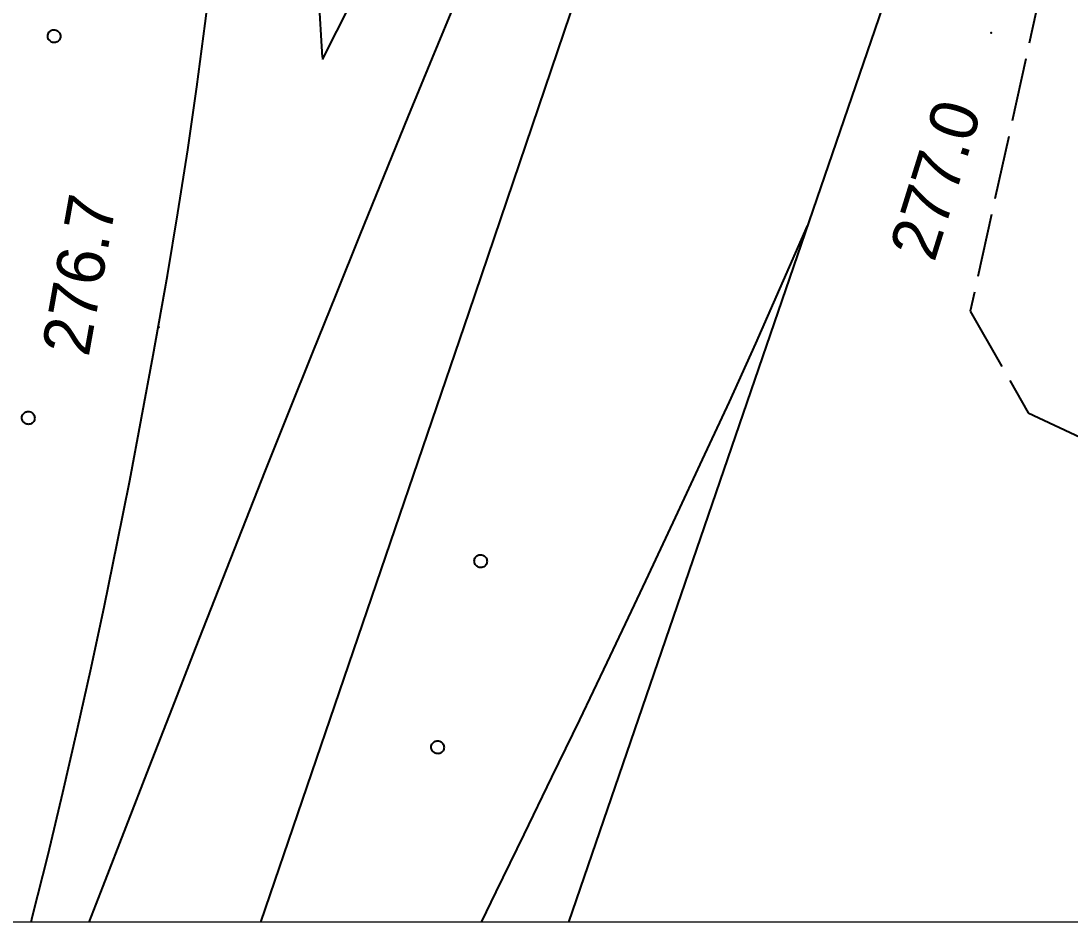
# Model space of a CAD drawing. Extents: x 1518652 to 1519378, y 5069750 to 5070202.
# Drawn here: x 1518986.07 to 1519018.98, y 5069856.26 to 5069884.51 of the extents above; entities that cross this region are included whole.
import ezdxf

# ---------------------------------------------------------------- set-up
doc = ezdxf.new("R2010")
doc.units = 0
doc.header["$MEASUREMENT"] = 0
doc.linetypes.add('L11', pattern=[2.5, 2, -0.5])
for name, color, linetype in [('1100_FSbinario', 5, 'Continuous'), ('3854_MTtr', 4, 'Continuous'), ('5300_LIMcoltagr', 1, 'L11'), ('8321_PQTerra', 2, 'Continuous')]:
    doc.layers.add(name, color=color, linetype=linetype)
doc.styles.add('Style00', font='Leroy', dxfattribs={"height": 0.2})

# ---------------------------------------------------------------- blocks, each defined once
blk = doc.blocks.new('S37')
at = {"linetype": 'Continuous'}
for p, q in [((-0.99, -0.01), (-0.97, 0.17)), ((-0.97, 0.17), (-0.93, 0.33)), ((-0.93, 0.33), (-0.87, 0.47)), ((-0.87, 0.47), (-0.79, 0.6)), ((-0.79, 0.6), (-0.68, 0.71)), ((-0.68, 0.71), (-0.58, 0.8)), ((-0.58, 0.8), (-0.49, 0.87)), ((-0.49, 0.87), (-0.37, 0.93)), ((-0.37, 0.93), (-0.26, 0.97)), ((-0.26, 0.97), (-0.13, 0.99)), ((-0.13, 0.99), (-0.01, 1)), ((-0.01, 1), (0.15, 0.99)), ((0.15, 0.99), (0.35, 0.94)), ((0.35, 0.94), (0.55, 0.82)), ((0.55, 0.82), (0.68, 0.73)), ((0.68, 0.73), (0.77, 0.62)), ((0.77, 0.62), (0.87, 0.5)), ((0.87, 0.5), (0.93, 0.39)), ((0.93, 0.39), (0.99, 0.23)), ((0.99, 0.23), (1.01, 0.09)), ((1.01, 0.09), (1.03, -0.03)), ((-0.97, -0.15), (-0.99, -0.01)), ((-0.94, -0.26), (-0.97, -0.15)), ((-0.9, -0.4), (-0.94, -0.26)), ((-0.84, -0.51), (-0.9, -0.4)), ((-0.78, -0.61), (-0.84, -0.51)), ((-0.66, -0.71), (-0.78, -0.61)), ((-0.57, -0.8), (-0.66, -0.71)), ((-0.49, -0.87), (-0.57, -0.8)), ((-0.36, -0.93), (-0.49, -0.87)), ((-0.22, -0.98), (-0.36, -0.93)), ((-0.06, -1.01), (-0.22, -0.98)), ((0.07, -1.02), (-0.06, -1.01)), ((0.22, -1.01), (0.07, -1.02)), ((0.36, -0.97), (0.22, -1.01)), ((0.52, -0.89), (0.36, -0.97)), ((0.65, -0.81), (0.52, -0.89)), ((0.78, -0.68), (0.65, -0.81)), ((0.87, -0.56), (0.78, -0.68)), ((0.93, -0.45), (0.87, -0.56)), ((0.98, -0.3), (0.93, -0.45)), ((1.01, -0.17), (0.98, -0.3)), ((1.03, -0.03), (1.01, -0.17))]:
    blk.add_line(p, q, dxfattribs=at)

msp = doc.modelspace()

# ---------------------------------------------------------------- linework, layer by layer
at = {"linetype": 'Continuous', "lineweight": 0, "elevation": 278.511}
msp.add_lwpolyline([(1518671.752, 5070152.927), (1519087.071, 5070152.927), (1519087.071, 5069856.255), (1518671.752, 5069856.255)], close=True, dxfattribs=at)
at = {"layer": '1100_FSbinario', "color": 18, "linetype": 'Continuous', "true_color": 0x000000}
for points in [[(1518993.604, 5069856.255, 276.795), (1519000.138, 5069875.386, 276.712), (1519008.654, 5069900.502, 276.522), (1519016.438, 5069923.927, 276.366), (1519022.07, 5069940.037, 276.31), (1519031.146, 5069966.872, 276.24), (1519042.739, 5070000.962, 275.944), (1519049.944, 5070022.033, 275.57), (1519056.926, 5070041.164, 275.492), (1519062.423, 5070054.058, 275.21), (1519068.867, 5070068.255, 274.964), (1519074.893, 5070080.319, 274.562), (1519083.549, 5070096.238, 274.315), (1519087.071, 5070101.829, 274.209)], [(1519003.256, 5069856.255, 277.24), (1519015.307, 5069891.359, 276.895), (1519037.533, 5069956.567, 276.839)], [(1518986.394, 5069856.255, 276.961), (1518986.44, 5069856.434, 276.96), (1518986.923, 5069858.374, 276.948), (1518987.389, 5069860.32, 276.935), (1518987.838, 5069862.27, 276.923), (1518988.272, 5069864.224, 276.91), (1518988.69, 5069866.181, 276.898), (1518989.094, 5069868.142, 276.885), (1518989.484, 5069870.105, 276.873), (1518989.86, 5069872.071, 276.86), (1518990.224, 5069874.038, 276.848), (1518990.575, 5069876.006, 276.835), (1518990.666, 5069876.527, 276.832), (1518990.996, 5069878.499, 276.813), (1518991.304, 5069880.474, 276.794), (1518991.59, 5069882.454, 276.776), (1518991.856, 5069884.438, 276.757), (1518992.104, 5069886.424, 276.738)], [(1518999.735, 5069885.213, 276.761), (1518998.974, 5069883.364, 276.769), (1518998.215, 5069881.513, 276.777), (1518997.46, 5069879.661, 276.785), (1518996.707, 5069877.808, 276.793), (1518995.957, 5069875.954, 276.801), (1518995.209, 5069874.099, 276.809), (1518994.465, 5069872.243, 276.817), (1518993.737, 5069870.416, 276.825), (1518993, 5069868.557, 276.841), (1518992.268, 5069866.696, 276.858), (1518991.539, 5069864.833, 276.874), (1518990.814, 5069862.97, 276.891), (1518990.089, 5069861.105, 276.907), (1518989.366, 5069859.241, 276.924), (1518988.641, 5069857.377, 276.94), (1518988.204, 5069856.255, 276.95)], [(1519000.519, 5069856.255, 277.143), (1519000.979, 5069857.199, 277.14), (1519001.856, 5069858.996, 277.134), (1519002.732, 5069860.795, 277.128), (1519003.603, 5069862.595, 277.122), (1519004.468, 5069864.398, 277.116), (1519005.324, 5069866.205, 277.11), (1519005.758, 5069867.132, 277.107), (1519006.606, 5069868.944, 277.094), (1519007.455, 5069870.757, 277.08), (1519008.297, 5069872.573, 277.067), (1519009.126, 5069874.395, 277.054), (1519010.753, 5069878.093, 277.027)]]:
    msp.add_polyline3d(points, dxfattribs=at)
at = {"layer": '5300_LIMcoltagr', "color": 18, "linetype": 'L11', "true_color": 0x000000}
for points in [[(1519038.103, 5069967.444, 276.388), (1519035.876, 5069961.56, 276.726), (1519038.394, 5069959.164, 277.051), (1519039.18, 5069954.629, 276.719), (1519025.779, 5069916.116, 276.614), (1519021.363, 5069900.422, 276.212), (1519015.852, 5069875.413, 276.691), (1519017.67, 5069872.226, 276.804), (1519023.409, 5069869.553, 276.789)], [(1518998.035, 5069922.857, 275.958), (1518998.028, 5069904.659, 275.944), (1518995.403, 5069885.368, 276.557), (1518995.532, 5069883.303, 276.599), (1518999.029, 5069890.217, 276.381), (1519006.282, 5069904.899, 276.162), (1519011.758, 5069918.6, 276), (1519016.872, 5069936.493, 276.042)]]:
    msp.add_polyline3d(points, dxfattribs=at)
at = {"layer": '8321_PQTerra', "color": 18, "linetype": 'Continuous', "true_color": 0x000000}
for p in [(1519016.508, 5069884.139, 276.994), (1518990.404, 5069874.911, 276.747)]:
    msp.add_point(p, dxfattribs=at)

# ---------------------------------------------------------------- block references
at = {"layer": '3854_MTtr', "color": 18, "linetype": 'Continuous', "true_color": 0x000000, "xscale": 0.2000000029802322, "yscale": 0.2000000029802322, "zscale": 0.2000000029802322}
for p in [(1518987.11, 5069884.04, 276.74), (1518986.299, 5069872.067, 276.994), (1519000.491, 5069867.575, 276.987), (1518999.141, 5069861.738, 277.128)]:
    msp.add_blockref('S37', p, dxfattribs=at)

# ---------------------------------------------------------------- texts
at = {"layer": '8321_PQTerra', "color": 18, "linetype": 'Continuous', "true_color": 0x000000, "style": 'Style00'}
for s, rotation, p in [('277.0', 72.6559, (1519014.725, 5069876.92)), ('276.7', 79.8471, (1518988.194, 5069873.951))]:
    msp.add_text(s, height=1.5, rotation=rotation, dxfattribs=at).set_placement(p)

doc.saveas('drawing.dxf')
